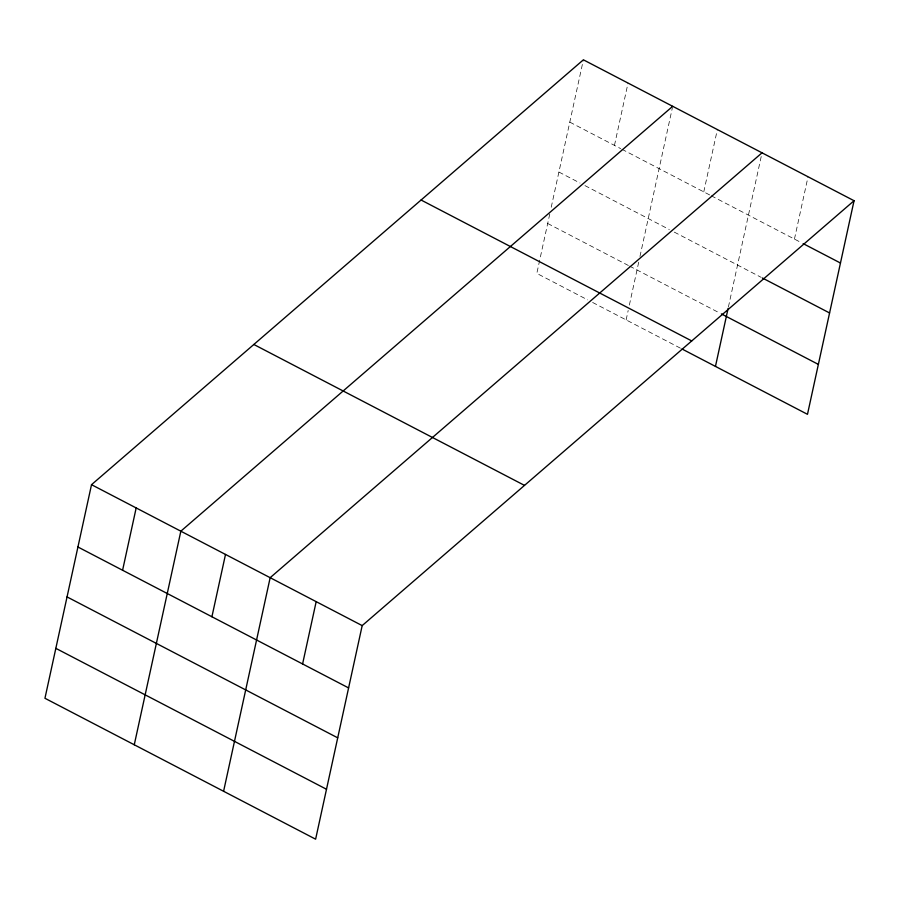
<?xml version="1.0" encoding="UTF-8"?>
<svg xmlns="http://www.w3.org/2000/svg" width="899" height="899" viewBox="0 0 899 899"><rect width="100%" height="100%" fill="white"/><g stroke="black" fill="none" stroke-linecap="round" stroke-linejoin="round"><path stroke-width="0.67" stroke-dasharray="4.5 3.37" d="M549.761 214.007L536.815 273.397L587.676 299.884M551.233 207.242L583.384 59.817M614.455 145.38L628.041 83.068M626.131 319.898L628.187 310.458M629.367 305.064L638.784 261.867M639.964 256.451L672.407 107.666M703.771 191.88L717.357 129.568M728.404 307.008L762.026 152.819M794.446 239.089L808.032 176.777M569.797 122.129L620.658 148.605M621.894 149.256L709.974 195.105M711.221 195.757L801.908 242.966M558.908 172.046L580.001 183.025M584.957 185.61L669.317 229.526M674.284 232.111L761.183 277.353M547.693 223.48L628.334 265.463M629.57 266.104L720.133 313.257M592.632 302.469L680.712 348.318"/><path stroke-width="1.35" d="M91.518 484.685L44.95 698.276L315.616 839.183L362.185 625.603L854.05 200.724L583.384 59.817L91.518 484.685L362.185 625.603M122.59 570.247L136.176 507.935M134.266 744.777L180.845 531.185L672.699 106.318M211.917 616.748L225.503 554.436M223.593 791.277L270.161 577.686L762.026 152.819M302.592 663.956L316.178 601.645M715.458 366.41L728.111 308.368M854.05 200.724L807.482 414.315L681.959 348.969M803.155 243.618L840.464 263.036M762.419 278.005L829.575 312.964M721.38 313.897L818.36 364.398M421.069 200.016L691.736 340.935M253.833 344.474L524.499 485.393M77.932 546.997L348.598 687.915M67.054 596.914L337.721 737.832M55.839 648.348L326.506 789.266"/></g></svg>
